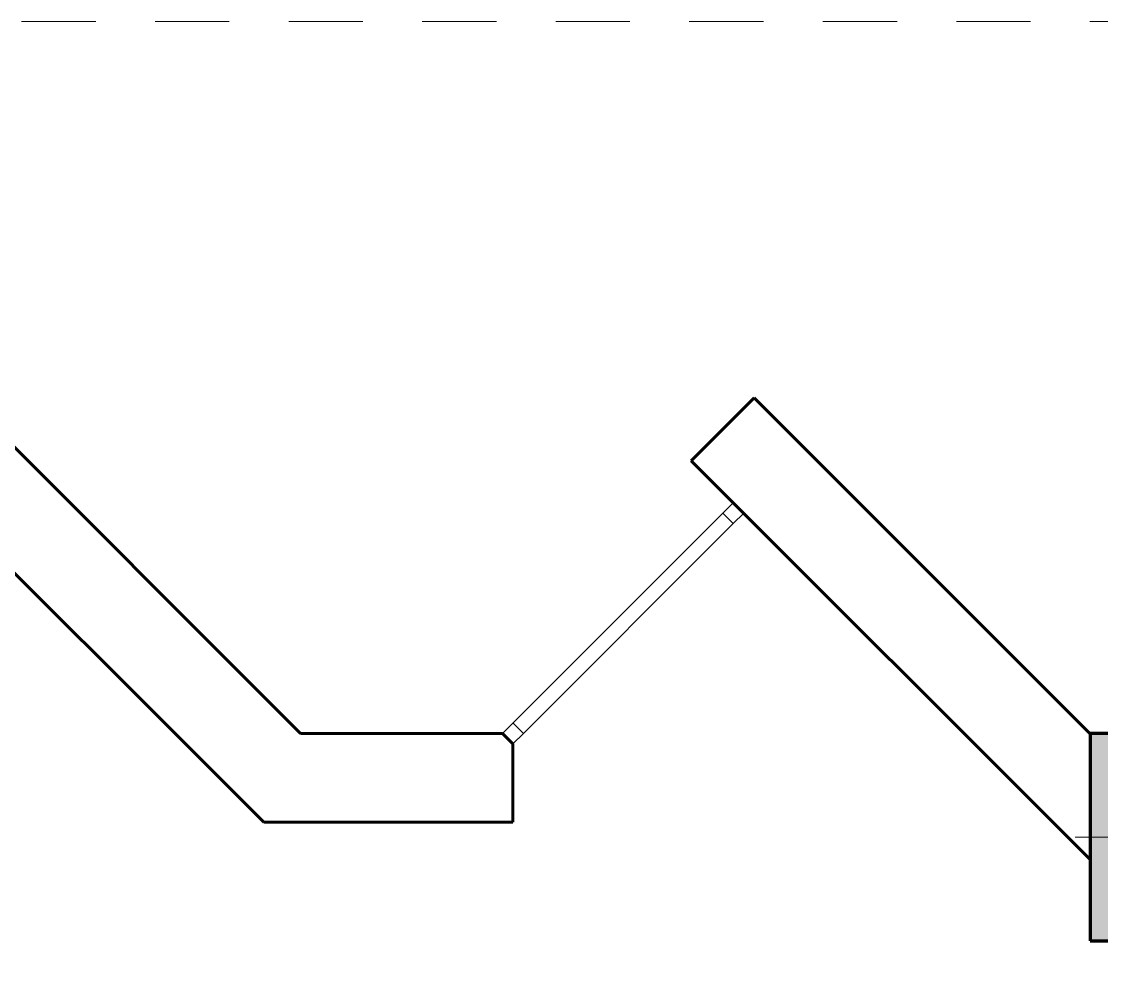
# Model space of a CAD drawing. Header units: metres. Extents: x 28 to 148, y 23 to 113.
# Drawn here: x 64.829 to 66.648, y 90.272 to 91.897 of the extents above; entities that cross this region are included whole.
import ezdxf

# ---------------------------------------------------------------- set-up
doc = ezdxf.new("R2010")
doc.units = ezdxf.units.M
doc.linetypes.add('DASHED2', pattern=[0.375, 0.25, -0.125])
doc.linetypes.add('HIDDEN2', pattern=[0.1875, 0.125, -0.0625])
for name, color, linetype, lineweight in [('COLUMNAS 50', 32, 'Continuous', 70), ('Muros el', 144, 'Continuous', 60), ('proyecciones', 1, 'DASHED2', 5), ('Vanos', 140, 'Continuous', 5)]:
    doc.layers.add(name, color=color, linetype=linetype, lineweight=lineweight)

# ---------------------------------------------------------------- blocks, each defined once
blk = doc.blocks.new('Columna 1.10 x0.30')
at = {"true_color": 0xc7c8ca}
h = blk.add_hatch(color=9, dxfattribs=at)
h.dxf.hatch_style = 1
h.paths.add_polyline_path([(-234.8493, 113.8066), (-235.9493, 113.8066), (-235.9493, 113.4566), (-234.8493, 113.4566)])
h.paths.add_polyline_path([(-235.3906, 113.6316, -1), (-235.408, 113.6316, -1)], flags=16)
at = {"layer": 'COLUMNAS 50', "color": 1, "linetype": 'Continuous', "lineweight": 5}
for p, q in [((-235.3993, 113.8732), (-235.3993, 113.6932)), ((-235.9743, 113.6316), (-235.4443, 113.6316)), ((-234.8243, 113.6316), (-235.3543, 113.6316)), ((-235.3993, 113.5616), (-235.3993, 113.3816))]:
    blk.add_line(p, q, dxfattribs=at)
at = {"layer": 'COLUMNAS 50', "linetype": 'Continuous'}
blk.add_lwpolyline([(-235.9493, 113.4566), (-234.8493, 113.4566), (-234.8493, 113.8066), (-235.9493, 113.8066)], close=True, dxfattribs=at)
at = {"layer": 'COLUMNAS 50', "color": 1, "linetype": 'Continuous', "lineweight": 5}
blk.add_circle((-235.3993, 113.6316), 0.00871, dxfattribs=at)
blk.add_point((-235.3993, 113.6316), dxfattribs=at)

msp = doc.modelspace()

# ---------------------------------------------------------------- linework, layer by layer
at = {"layer": 'Muros el', "ltscale": 0.05}
for p, q in [((65.6391, 90.6969), (65.6568, 90.6792)), ((65.6568, 90.6792), (65.6568, 90.5469))]:
    msp.add_line(p, q, dxfattribs=at)
for points in [[(65.299, 90.6969), (64.7333, 91.2626)], [(66.0633, 91.2626), (65.9573, 91.1565)], [(66.629, 90.6969), (66.0633, 91.2626)], [(64.6273, 91.1565), (65.2369, 90.5469)], [(65.9573, 91.1565), (66.629, 90.4848)], [(65.299, 90.6969), (65.6391, 90.6969)], [(65.2369, 90.5469), (65.6568, 90.5469)]]:
    msp.add_lwpolyline(points, dxfattribs=at)
at = {"layer": 'proyecciones', "linetype": 'HIDDEN2'}
msp.add_lwpolyline([(86.329, 90.6969), (86.329, 91.8969), (57.529, 91.8969), (57.529, 90.6969)], dxfattribs=at)
at = {"layer": 'Vanos', "color": 7, "linetype": 'Continuous'}
for p, q in [((65.6391, 90.6969), (66.028, 91.0858)), ((66.028, 91.0858), (66.0103, 91.0681)), ((66.028, 91.0858), (66.0457, 91.0681)), ((66.0103, 91.0681), (66.028, 91.0505)), ((66.028, 91.0505), (66.0457, 91.0681)), ((65.6744, 90.6969), (66.028, 91.0505)), ((65.6744, 90.6969), (65.6568, 90.7146)), ((65.6568, 90.6792), (65.6744, 90.6969))]:
    msp.add_line(p, q, dxfattribs=at)

# ---------------------------------------------------------------- block references
at = {"layer": 'COLUMNAS 50'}
msp.add_blockref('Columna 1.10 x0.30', (302.5784, -23.1097), dxfattribs=at)

doc.saveas('drawing.dxf')
